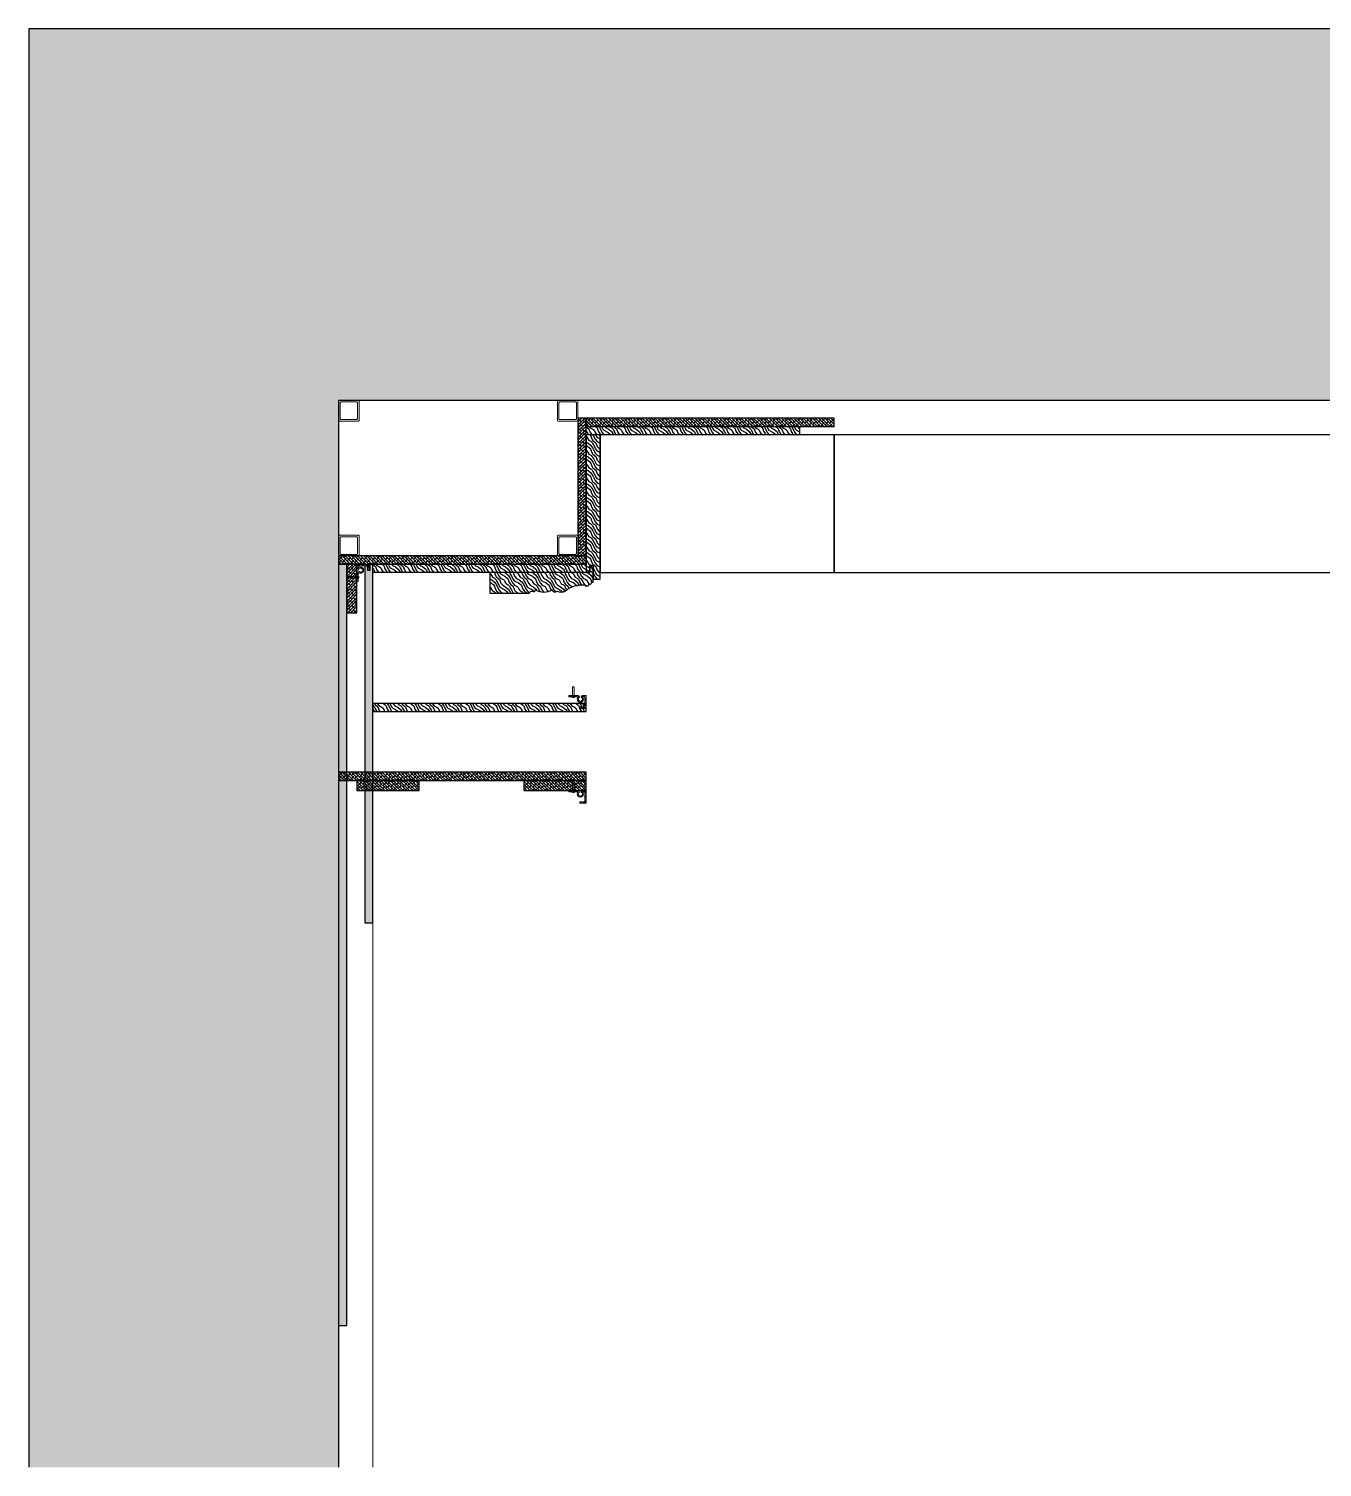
# Model space of a CAD drawing. Header units: millimetres. Extents: x 6321 to 120763, y -355 to 15211.
# Drawn here: x 68972 to 70852, y 11102 to 13192 of the extents above; entities that cross this region are included whole.
import ezdxf

# ---------------------------------------------------------------- set-up
doc = ezdxf.new("R2010")
doc.units = ezdxf.units.MM
for name, color, linetype, lineweight in [('_ACM-A-DETL-PATT', 8, 'Continuous', 0), ('_ACM-A-DETL-THIN', 2, 'Continuous', 9), ('I-PL-WALL-FHINISH', 73, 'Continuous', 13)]:
    doc.layers.add(name, color=color, linetype=linetype, lineweight=lineweight)
for name, color, linetype in [('I-DETL-LW01', 1, 'Continuous'), ('I-DETL-LW02', 2, 'Continuous'), ('I-DETL-LW251', 251, 'Continuous'), ('I-PL-IDS-MILL', 40, 'Continuous'), ('PE-尺寸标注', 44, 'Continuous'), ('WALL TYPE$0$HATCH', 8, 'Continuous'), ('WALL TYPE$0$I-SECT-LW03', 3, 'Continuous')]:
    doc.layers.add(name, color=color, linetype=linetype)
pattern_1 = [(333.43495, (0.867, -17.933), (-1e-09, -20), [4.6213684, -17.7393114]), (310.601295, (18.16, -4.776), (2e-08, -20), [4.158067, -88.037378]), (310.601295, (38.16, -14.776), (2e-08, -20), [4.158067, -88.037378]), (310.601295, (58.16, -24.776), (-1e-08, -20), [4.158067, -88.037378]), (333.43495, (-1.928, -7.786), (-1e-09, -20), [4.237008, -18.123672]), (320.19443, (1.861, -9.68), (8e-10, -20), [2.24049, -75.862006]), (320.19443, (21.861, -19.68), (8e-10, -20), [2.24049, -75.862006]), (320.19443, (41.861, -29.68), (8e-10, -20), [2.24049, -75.862006]), (291.80141, (3.5825, -11.115), (-3e-08, -20), [2.868712, -50.982936]), (303.690068, (4.648, -13.779), (-1e-08, -20), [2.521813, -33.5337]), (333.43495, (6.047, -15.877), (-8e-09, -20), [3.3552885, -19.005391]), (315, (9.048, -17.377), (-8e-15, -20), [2.717818, -53.850724]), (315, (29.048, -27.377), (-8e-15, -20), [2.717818, -53.850724]), (291.80141, (10.97, -19.299), (-3e-08, -20), [2.19237, -51.659278]), (333.43495, (-2.39, -1.305), (-8e-09, -20), [7.1896, -15.17108]), (320.19443, (4.04, -4.52), (8e-10, -20), [4.573562, -73.528935]), (320.19443, (24.04, -14.52), (8e-10, -20), [4.573562, -73.528935]), (320.19443, (44.04, -24.52), (8e-10, -20), [4.573562, -73.528935]), (303.690068, (7.554, -7.448), (-1e-08, -20), [2.2405595, -33.8149534]), (285.945396, (8.7964, -9.312), (-1.45e-06, -20), [3.5624845, -69.2386145]), (303.690068, (9.775, -12.738), (-1e-08, -20), [4.0929665, -31.962546]), (320.19443, (12.045, -16.143), (8e-10, -20), [5.197338, -72.905159]), (320.19443, (32.045, -26.143), (8e-10, -20), [5.197338, -72.905159]), (320.19443, (52.045, -36.143), (-3e-09, -20), [5.197338, -72.905159]), (291.80141, (16.038, -19.4704), (-3e-08, -20), [5.7145015, -48.137147]), (320.19443, (5, -2e-15), (8e-10, -20), [5.214067, -72.88843]), (320.19443, (25, -10), (8e-10, -20), [5.214067, -72.88843]), (320.19443, (45, -20), (8e-10, -20), [5.214067, -72.88843]), (303.690068, (9.006, -3.338), (-1e-08, -20), [4.838075, -31.217438]), (296.565051, (11.689, -7.3635), (1e-09, -20), [7.98596, -81.456759]), (296.565051, (31.689, -17.3635), (1e-09, -20), [7.98596, -81.456759]), (310.601295, (15.261, -14.506), (2e-08, -20), [4.319301, -87.876143]), (310.601295, (35.261, -24.506), (2e-08, -20), [4.319301, -87.876143]), (310.601295, (55.261, -34.506), (2e-08, -20), [4.319301, -87.876143]), (303.690068, (11.784, -1.335), (-1e-08, -20), [2.7357916, -33.319722]), (296.565051, (13.301, -3.611), (8e-09, -20), [7.158076, -82.284643]), (296.565051, (33.301, -13.611), (-8e-08, -20), [7.158076, -82.284643]), (310.601295, (16.503, -10.013), (2e-08, -20), [1.700823, -90.494622]), (310.601295, (36.503, -20.013), (2e-08, -20), [1.700823, -90.494622]), (310.601295, (56.503, -30.013), (2e-08, -20), [1.700823, -90.494622])]

# ---------------------------------------------------------------- blocks, each defined once
blk = doc.blocks.new('海龙_1215173755')
at = {"layer": 'WALL TYPE$0$HATCH', "ltscale": 2}
h = blk.add_hatch(dxfattribs=at)
h.set_pattern_fill('ANSI32', color=256, scale=0.5)
h.set_pattern_definition([(45, (-39299.698, -12402.6693), (-3.36759605, 3.36759605), []), (45, (-39297.453, -12402.6693), (-3.36759605, 3.36759605), [])])
edge = h.paths.add_edge_path()
edge.add_line((2.3, -7.2), (2.3, 11.3))
edge.add_line((2.3, 11.3), (-2.8, 11.3))
edge.add_arc((-2.8, 9.3), 2, 90, 201.2139)
edge.add_arc((-6, 5.9), 2.97, -243.0808, 63.0808, ccw=False)
edge.add_arc((-9.2, 9.3), 2, 338.7861, 450)
edge.add_line((-9.2, 11.3), (-22.7, 11.3))
edge.add_line((-22.7, 11.3), (-22.7, 9.3))
edge.add_line((-22.7, 9.3), (-9.2, 9.3))
edge.add_arc((-6, 6.1), 4.51, 135.3033, 404.6967)
edge.add_line((-2.8, 9.3), (0.3, 9.3))
edge.add_line((0.3, 9.3), (0.3, -3.5))
edge.add_line((0.3, -3.5), (0.3, -5.1))
edge.add_line((0.3, -5.1), (-6.5, -5.1))
edge.add_line((-6.5, -5.1), (-6.5, -7.2))
edge.add_line((-6.5, -7.2), (2.3, -7.2))
at = {"color": 1, "linetype": 'Continuous', "lineweight": 15, "elevation": 7.8}
blk.add_lwpolyline([(-17.3, 24.1), (-17.3, 8.5), (-15.2, 8.5), (-15.2, 24.1)], close=True, dxfattribs=at)
at = {"color": 1, "linetype": 'Continuous', "lineweight": 15}
blk.add_lwpolyline([(2.3, -7.2), (2.3, 11.3), (-2.8, 11.3, 0.527318), (-4.6, 8.5, -4.178276), (-7.3, 8.5, 0.527318), (-9.2, 11.3), (-22.7, 11.3), (-22.7, 9.3), (-9.2, 9.3, 2.396256), (-2.8, 9.3), (0.3, 9.3), (0.3, -3.5), (0.3, -5.1), (-6.5, -5.1), (-6.5, -7.2)], format="xyb", close=True, dxfattribs=at)
blk = doc.blocks.new('A$C4abdce61')
at = {"layer": '_ACM-A-DETL-PATT'}
for points in [[(1.5, 0), (28.5, 0, 0.4142136), (30, 1.5), (30, 28.5, 0.4142136), (28.5, 30), (1.5, 30, 0.4142136), (0, 28.5), (0, 1.5, 0.4142136)], [(3.75, 2.25), (26.25, 2.25, 0.4142136), (27.75, 3.75), (27.75, 26.25, 0.4142136), (26.25, 27.75), (3.75, 27.75, 0.4142136), (2.25, 26.25), (2.25, 3.75, 0.4142136)]]:
    blk.add_lwpolyline(points, format="xyb", close=True, dxfattribs=at)

msp = doc.modelspace()

# ---------------------------------------------------------------- hatches: boundary and pattern name
h = msp.add_hatch()
h.set_pattern_fill('0-钢筋混凝土001-DOM', color=250, scale=15, pattern_type=2)
h.set_pattern_definition([(45, (68722.29, 13791.974), (-53.033, 53.033), []), (50, (68722.29, 13791.97), (107.589, -9.4128), [11.25, -123.75]), (355, (68722.29, 13791.97), (-20.8127, 112.8288), [9, -99]), (100.4514, (68731.26, 13791.19), (86.7764, 103.416), [9.561, -105.1713]), (46.1842, (68722.29, 13821.97), (160.0862, -24.828), [16.875, -185.625]), (96.6356, (68735.63, 13819.9), (140.1994, 146.1177), [14.3415, -157.757]), (351.1842, (68722.3, 13821.97), (140.1993, 146.118), [13.5, -148.5]), (21, (68737.29, 13814.47), (89.536, -60.3928), [11.25, -123.75]), (326, (68737.29, 13814.47), (36.4973, 108.7725), [9, -99]), (71.4514, (68744.75, 13809.44), (126.0334, 48.3796), [9.561, -105.1713]), (37.5, (68722.293, 13791.974), (1.82398, 49.93408), [0.75, -97.8, 0.75, -100.5, 0.75, -99.375]), (7.5, (68722.29, 13791.974), (39.46043, 59.16176), [0.75, -57.3, 0.75, -95.55, 0.75, -37.875]), (327.5, (68688.843, 13791.974), (80.07337, -3.38323), [0.75, -37.5, 0.75, -117, 0.75, -155.25]), (317.5, (68673.84, 13791.974), (87.4779, 15.01575), [0.75, -48.75, 0.75, -77.7, 0.75, -110.25])])
h.paths.add_polyline_path([(73902.3, 13192), (68972.3, 13192), (68972.3, 11102), (69422.3, 11102), (69422.3, 12652), (73902.3, 12652)])
at = {"layer": 'I-DETL-LW251'}
h = msp.add_hatch(dxfattribs=at)
h.set_pattern_fill('ANSI38', color=250, angle=-180)
h.set_pattern_definition([(225, (106044.1378, 23673.3607), (2.24506403, -2.24506403), []), (315, (106044.1378, 23673.3607), (6.7351921, -2.24506403), [7.9375, -4.7625])])
h.paths.add_polyline_path([(69782.3, 12626), (69770.3, 12626), (69770.3, 12426), (69782.3, 12426)])
h = msp.add_hatch(dxfattribs=at)
h.set_pattern_fill('ANSI38', color=250, angle=-90)
h.set_pattern_definition([(315, (58894.9062, 48887.82), (2.24506403, 2.24506403), []), (45, (58894.9062, 48887.82), (2.24506403, 6.7351921), [7.9375, -4.7625])])
h.paths.add_polyline_path([(69782.3, 12626), (69782.3, 12614), (70142.3, 12614), (70142.3, 12626)])
h = msp.add_hatch(dxfattribs=at)
h.set_pattern_fill('ANSI38', color=250, angle=-90)
h.set_pattern_definition([(315, (58534.907, 48687.82), (2.24506403, 2.24506403), []), (45, (58534.907, 48687.82), (2.24506403, 6.7351921), [7.9375, -4.7625])])
h.paths.add_polyline_path([(69422.3, 12426), (69422.3, 12414), (69782.3, 12414), (69782.3, 12426)])
h = msp.add_hatch(dxfattribs=at)
h.set_pattern_fill('ANSI38', color=250)
h.set_pattern_definition([(45, (33160.4467, 1186.5884), (-2.24506403, 2.24506403), []), (135, (33160.4467, 1186.5884), (-6.7351921, 2.24506403), [7.9375, -4.7625])])
h.paths.add_polyline_path([(69422.3, 11308.1), (69434.3, 11308.1), (69434.3, 12414), (69422.3, 12414)])
h = msp.add_hatch(dxfattribs=at)
h.set_pattern_fill('ANSI38', color=250)
h.set_pattern_definition([(45, (70151.2338, 12946.711), (-2.245064, 2.245064), []), (135, (70151.2338, 12946.711), (-6.735192, 2.245064), [7.9375, -4.7625])])
h.paths.add_polyline_path([(69449.1, 12414), (69434.3, 12414), (69434.3, 12343.3), (69449.1, 12343.3)])
h = msp.add_hatch(dxfattribs=at)
h.set_pattern_fill('ANSI38', color=250, angle=-90)
h.set_pattern_definition([(315, (58534.907, 48373.755), (2.24506403, 2.24506403), []), (45, (58534.907, 48373.755), (2.24506403, 6.7351921), [7.9375, -4.7625])])
h.paths.add_polyline_path([(69422.3, 12111.9), (69422.3, 12099.9), (69782.3, 12099.9), (69782.3, 12111.9)])
h = msp.add_hatch(dxfattribs=at)
h.set_pattern_fill('ANSI38', color=250, angle=-90)
h.set_pattern_definition([(315, (70052.4543, 11382.9678), (2.245064, 2.245064), []), (45, (70052.4543, 11382.9678), (2.245064, 6.735192), [7.9375, -4.7625])])
h.paths.add_polyline_path([(69449.1, 12099.9), (69449.1, 12085.1), (69539.7, 12085.1), (69539.7, 12099.9)])
h = msp.add_hatch(dxfattribs=at)
h.set_pattern_fill('ANSI38', color=250, angle=-90)
h.set_pattern_definition([(315, (70295.0295, 11382.9678), (2.245064, 2.245064), []), (45, (70295.0295, 11382.9678), (2.245064, 6.735192), [7.9375, -4.7625])])
h.paths.add_polyline_path([(69691.7, 12099.9), (69691.7, 12085.1), (69782.3, 12085.1), (69782.3, 12099.9)])
at = {"layer": 'PE-尺寸标注'}
h = msp.add_hatch(dxfattribs=at)
h.set_pattern_fill('木纹面1', color=250, scale=5, angle=-90, style=0, pattern_type=2)
h.set_pattern_definition([(333.43495, (310.866, 182.067), (-1e-09, -20), [4.6213684, -17.7393114]), (310.601295, (328.16, 195.224), (2e-08, -20), [4.158067, -88.037378]), (310.601295, (348.16, 185.224), (2e-08, -20), [4.158067, -88.037378]), (310.601295, (368.16, 175.224), (-1e-08, -20), [4.158067, -88.037378]), (333.43495, (308.07, 192.214), (-1e-09, -20), [4.237008, -18.123672]), (320.19443, (311.86, 190.32), (8e-10, -20), [2.24049, -75.862006]), (320.19443, (331.86, 180.32), (8e-10, -20), [2.24049, -75.862006]), (320.19443, (351.86, 170.32), (8e-10, -20), [2.24049, -75.862006]), (291.80141, (313.582, 188.885), (-3e-08, -20), [2.868712, -50.982936]), (303.690068, (314.647, 186.221), (-1e-08, -20), [2.521813, -33.5337]), (333.43495, (316.046, 184.123), (-8e-09, -20), [3.3552885, -19.005391]), (315, (319.047, 182.623), (-8e-15, -20), [2.717818, -53.850724]), (315, (339.047, 172.623), (-8e-15, -20), [2.717818, -53.850724]), (291.80141, (320.969, 180.701), (-3e-08, -20), [2.19237, -51.659278]), (333.43495, (307.609, 198.695), (-8e-09, -20), [7.1896, -15.17108]), (320.19443, (314.04, 195.48), (8e-10, -20), [4.573562, -73.528935]), (320.19443, (334.04, 185.48), (8e-10, -20), [4.573562, -73.528935]), (320.19443, (354.04, 175.48), (8e-10, -20), [4.573562, -73.528935]), (303.690068, (317.553, 192.552), (-1e-08, -20), [2.2405595, -33.8149534]), (285.945396, (318.7956, 190.688), (-1.45e-06, -20), [3.5624845, -69.2386145]), (303.690068, (319.774, 187.262), (-1e-08, -20), [4.0929665, -31.962546]), (320.19443, (322.045, 183.857), (8e-10, -20), [5.197338, -72.905159]), (320.19443, (342.045, 173.857), (8e-10, -20), [5.197338, -72.905159]), (320.19443, (362.045, 163.857), (-3e-09, -20), [5.197338, -72.905159]), (291.80141, (326.0374, 180.5296), (-3e-08, -20), [5.7145015, -48.137147]), (320.19443, (314.999, 200), (8e-10, -20), [5.214067, -72.88843]), (320.19443, (334.999, 190), (8e-10, -20), [5.214067, -72.88843]), (320.19443, (354.999, 180), (8e-10, -20), [5.214067, -72.88843]), (303.690068, (319.005, 196.662), (-1e-08, -20), [4.838075, -31.217438]), (296.565051, (321.6885, 192.6365), (1e-09, -20), [7.98596, -81.456759]), (296.565051, (341.6885, 182.6365), (1e-09, -20), [7.98596, -81.456759]), (310.601295, (325.26, 185.494), (2e-08, -20), [4.319301, -87.876143]), (310.601295, (345.26, 175.494), (2e-08, -20), [4.319301, -87.876143]), (310.601295, (365.26, 165.494), (2e-08, -20), [4.319301, -87.876143]), (303.690068, (321.783, 198.665), (-1e-08, -20), [2.7357916, -33.319722]), (296.565051, (323.301, 196.389), (8e-09, -20), [7.158076, -82.284643]), (296.565051, (343.301, 186.389), (-8e-08, -20), [7.158076, -82.284643]), (310.601295, (326.502, 189.987), (2e-08, -20), [1.700823, -90.494622]), (310.601295, (346.502, 179.987), (2e-08, -20), [1.700823, -90.494622]), (310.601295, (366.502, 169.987), (2e-08, -20), [1.700823, -90.494622])])
h.paths.add_polyline_path([(70092.3, 12602), (69782.4, 12602), (69782.4, 12614), (70092.3, 12614)])
h = msp.add_hatch(dxfattribs=at)
h.set_pattern_fill('木纹面1', color=250, scale=5, angle=-90, style=0, pattern_type=2)
h.set_pattern_definition(pattern_1)
edge = h.paths.add_edge_path()
edge.add_line((69802.3, 12602), (69782.3, 12602))
edge.add_line((69782.3, 12602), (69782.3, 12402))
edge.add_line((69782.3, 12402), (69787.3, 12402))
edge.add_line((69787.3, 12402), (69787.3, 12412))
edge.add_line((69787.3, 12412), (69792.3, 12412))
edge.add_line((69792.3, 12412), (69792.3, 12392.1))
edge.add_line((69792.3, 12392.1), (69802.3, 12392.1))
edge.add_line((69802.3, 12392.1), (69802.3, 12602))
h = msp.add_hatch(dxfattribs=at)
h.set_pattern_fill('木纹面1', color=250, scale=5, style=0, pattern_type=2)
h.set_pattern_definition([(63.43495, (33383.998, 1495.972), (20, -1e-09), [4.621368, -17.739311]), (40.601295, (33370.841, 1513.265), (20, 2e-08), [4.158067, -88.037378]), (40.601295, (33380.841, 1533.265), (20, 2e-08), [4.158067, -88.037378]), (40.601295, (33390.841, 1553.265), (20, -1e-08), [4.158067, -88.037378]), (63.43495, (33373.85, 1493.177), (20, -1e-09), [4.237008, -18.123672]), (50.19443, (33375.745, 1496.966), (20, 8e-10), [2.24049, -75.862006]), (50.19443, (33385.745, 1516.966), (20, 8e-10), [2.24049, -75.862006]), (50.19443, (33395.745, 1536.966), (20, 8e-10), [2.24049, -75.862006]), (21.80141, (33377.1795, 1498.6875), (20, -3e-08), [2.868712, -50.982936]), (33.690068, (33379.843, 1499.753), (20, -1e-08), [2.521813, -33.5337]), (63.43495, (33381.941, 1501.152), (20, -8e-09), [3.355288, -19.005391]), (45, (33383.442, 1504.153), (20, -5e-15), [2.717818, -53.850724]), (45, (33393.442, 1524.153), (20, -5e-15), [2.717818, -53.850724]), (21.80141, (33385.364, 1506.075), (20, -3e-08), [2.19237, -51.659278]), (63.43495, (33367.37, 1492.714), (20, -8e-09), [7.1896, -15.17108]), (50.19443, (33370.585, 1499.145), (20, 8e-10), [4.573562, -73.528935]), (50.19443, (33380.585, 1519.145), (20, 8e-10), [4.573562, -73.528935]), (50.19443, (33390.585, 1539.145), (20, 8e-10), [4.573562, -73.528935]), (33.690068, (33373.512, 1502.659), (20, -1e-08), [2.24056, -33.814953]), (15.945396, (33375.377, 1503.9014), (20, -1.45e-06), [3.562485, -69.238614]), (33.690068, (33378.802, 1504.88), (20, -1e-08), [4.092966, -31.962546]), (50.19443, (33382.208, 1507.15), (20, 8e-10), [5.197338, -72.90516]), (50.19443, (33392.208, 1527.15), (20, 8e-10), [5.197338, -72.90516]), (50.19443, (33402.208, 1547.15), (20, -3e-09), [5.197338, -72.90516]), (21.80141, (33385.535, 1511.143), (20, -3e-08), [5.714501, -48.137147]), (50.19443, (33366.065, 1500.105), (20, 8e-10), [5.214067, -72.88843]), (50.19443, (33376.065, 1520.105), (20, 8e-10), [5.214067, -72.88843]), (50.19443, (33386.065, 1540.105), (20, 8e-10), [5.214067, -72.88843]), (33.690068, (33369.403, 1504.11), (20, -1e-08), [4.838075, -31.217438]), (26.56505, (33373.428, 1506.794), (20, 1e-09), [7.98596, -81.45676]), (26.56505, (33383.428, 1526.794), (20, 1e-09), [7.98596, -81.45676]), (40.601295, (33380.571, 1510.366), (20, 2e-08), [4.3193, -87.876143]), (40.601295, (33390.571, 1530.366), (20, 2e-08), [4.3193, -87.876143]), (40.601295, (33400.571, 1550.366), (20, 2e-08), [4.3193, -87.876143]), (33.690068, (33367.399, 1506.889), (20, -1e-08), [2.735792, -33.319722]), (26.56505, (33369.6755, 1508.406), (20, 8e-09), [7.158076, -82.284643]), (26.56505, (33379.6755, 1528.406), (20, -8e-08), [7.158076, -82.284643]), (40.601295, (33376.078, 1511.608), (20, 2e-08), [1.700823, -90.49462]), (40.601295, (33386.078, 1531.608), (20, 2e-08), [1.700823, -90.49462]), (40.601295, (33396.078, 1551.608), (20, 2e-08), [1.700823, -90.49462])])
h.paths.add_polyline_path([(69460.4, 11892.9), (69472.4, 11892.9), (69472.4, 12414), (69467.9, 12414), (69467.9, 12404.8), (69465.1, 12404.8), (69465.1, 12411.4), (69460.4, 12411.4)])
h = msp.add_hatch(dxfattribs=at)
h.set_pattern_fill('木纹面1', color=250, scale=5, angle=-90, style=0, pattern_type=2)
h.set_pattern_definition(pattern_1)
h.paths.add_polyline_path([(69782.3, 12402), (69472.4, 12402), (69472.4, 12414), (69782.3, 12414)])
h = msp.add_hatch(dxfattribs=at)
h.set_pattern_fill('木纹面1', color=250, scale=5, angle=-90, style=0, pattern_type=2)
h.set_pattern_definition([(333.43495, (30340.878, -16.687), (-1e-09, -20), [4.621368, -17.739311]), (310.601295, (30358.172, -3.53), (2e-08, -20), [4.158067, -88.037378]), (310.601295, (30378.172, -13.53), (2e-08, -20), [4.158067, -88.037378]), (310.601295, (30398.172, -23.53), (-1e-08, -20), [4.158067, -88.037378]), (333.43495, (30338.083, -6.54), (-1e-09, -20), [4.237008, -18.123672]), (320.19443, (30341.873, -8.434), (8e-10, -20), [2.24049, -75.862006]), (320.19443, (30361.873, -18.434), (8e-10, -20), [2.24049, -75.862006]), (320.19443, (30381.873, -28.434), (8e-10, -20), [2.24049, -75.862006]), (291.80141, (30343.594, -9.869), (-3e-08, -20), [2.868712, -50.982936]), (303.690068, (30344.659, -12.532), (-1e-08, -20), [2.521813, -33.5337]), (333.43495, (30346.058, -14.63), (-8e-09, -20), [3.3552885, -19.005391]), (315, (30349.059, -16.131), (-8e-15, -20), [2.717818, -53.850724]), (315, (30369.059, -26.131), (-8e-15, -20), [2.717818, -53.850724]), (291.80141, (30350.981, -18.053), (-3e-08, -20), [2.19237, -51.659278]), (333.43495, (30337.62, -0.059), (-8e-09, -20), [7.1896, -15.17108]), (320.19443, (30344.051, -3.274), (8e-10, -20), [4.573562, -73.528935]), (320.19443, (30364.051, -13.274), (8e-10, -20), [4.573562, -73.528935]), (320.19443, (30384.051, -23.274), (8e-10, -20), [4.573562, -73.528935]), (303.690068, (30347.565, -6.202), (-1e-08, -20), [2.2405595, -33.814953]), (285.945396, (30348.8077, -8.066), (-1.45e-06, -20), [3.5624845, -69.238614]), (303.690068, (30349.786, -11.491), (-1e-08, -20), [4.0929665, -31.962546]), (320.19443, (30352.057, -14.897), (8e-10, -20), [5.197338, -72.90516]), (320.19443, (30372.057, -24.897), (8e-10, -20), [5.197338, -72.90516]), (320.19443, (30392.057, -34.897), (-3e-09, -20), [5.197338, -72.90516]), (291.80141, (30356.0495, -18.224), (-3e-08, -20), [5.7145015, -48.137147]), (320.19443, (30345.011, 1.246), (8e-10, -20), [5.214067, -72.88843]), (320.19443, (30365.011, -8.754), (8e-10, -20), [5.214067, -72.88843]), (320.19443, (30385.011, -18.754), (8e-10, -20), [5.214067, -72.88843]), (303.690068, (30349.017, -2.092), (-1e-08, -20), [4.838075, -31.217438]), (296.56505, (30351.7005, -6.117), (1e-09, -20), [7.98596, -81.456759]), (296.56505, (30371.7005, -16.117), (1e-09, -20), [7.98596, -81.456759]), (310.601295, (30355.272, -13.26), (2e-08, -20), [4.3193, -87.876143]), (310.601295, (30375.272, -23.26), (2e-08, -20), [4.3193, -87.876143]), (310.601295, (30395.272, -33.26), (2e-08, -20), [4.3193, -87.876143]), (303.690068, (30351.795, -0.089), (-1e-08, -20), [2.735792, -33.319722]), (296.56505, (30353.313, -2.365), (8e-09, -20), [7.158076, -82.284643]), (296.56505, (30373.313, -12.365), (-8e-08, -20), [7.158076, -82.284643]), (310.601295, (30356.514, -8.767), (2e-08, -20), [1.700823, -90.494622]), (310.601295, (30376.514, -18.767), (2e-08, -20), [1.700823, -90.494622]), (310.601295, (30396.514, -28.767), (2e-08, -20), [1.700823, -90.494622])])
edge = h.paths.add_edge_path()
edge.add_line((69787.3, 12402), (69642.3, 12402))
edge.add_line((69642.3, 12402), (69642.3, 12372))
edge.add_line((69642.3, 12372), (69699.3, 12372))
edge.add_arc((69703.4, 12370.8), 4.26, 80.8861, 163.7626, ccw=False)
edge.add_arc((69706, 12377.2), 2.88, 228.9864, 356.76)
edge.add_arc((69720.8, 12396.2), 22.6, 238.2028, 301.7947)
edge.add_arc((69736.7, 12377.7), 4.1, 189.3845, 319.2343)
edge.add_arc((69745.6, 12385.2), 11.8, 240.5974, 303.6714)
edge.add_arc((69777.4, 12343.1), 41, 85.8404, 128.0152, ccw=False)
edge.add_arc((69783.3, 12385.1), 3.08, 200.575, 358.5813)
edge.add_line((69786.3, 12385), (69788.7, 12385))
edge.add_arc((69793.2, 12383.4), 4.77, 100.7646, 159.5436, ccw=False)
edge.add_line((69792.3, 12388.1), (69792.3, 12412))
edge.add_line((69792.3, 12412), (69787.3, 12412))
edge.add_line((69787.3, 12412), (69787.3, 12402))
h = msp.add_hatch(dxfattribs=at)
h.set_pattern_fill('木纹面1', color=250, scale=5, angle=-90, style=0, pattern_type=2)
h.set_pattern_definition([(333.43495, (58864.29, 48288.133), (-1e-09, -20), [4.621368, -17.739311]), (310.601295, (58881.585, 48301.29), (2e-08, -20), [4.158067, -88.037378]), (310.601295, (58901.585, 48291.29), (2e-08, -20), [4.158067, -88.037378]), (310.601295, (58921.585, 48281.29), (-1e-08, -20), [4.158067, -88.037378]), (333.43495, (58861.496, 48298.28), (-1e-09, -20), [4.237008, -18.123672]), (320.19443, (58865.286, 48296.385), (8e-10, -20), [2.24049, -75.862006]), (320.19443, (58885.286, 48286.385), (8e-10, -20), [2.24049, -75.862006]), (320.19443, (58905.286, 48276.385), (8e-10, -20), [2.24049, -75.862006]), (291.80141, (58867.007, 48294.951), (-3e-08, -20), [2.868712, -50.982936]), (303.690068, (58868.072, 48292.287), (-1e-08, -20), [2.521813, -33.5337]), (333.43495, (58869.471, 48290.189), (-8e-09, -20), [3.355288, -19.005391]), (315, (58872.472, 48288.689), (-9e-15, -20), [2.717818, -53.850724]), (315, (58892.472, 48278.689), (-9e-15, -20), [2.717818, -53.850724]), (291.80141, (58874.394, 48286.767), (-3e-08, -20), [2.19237, -51.659278]), (333.43495, (58861.034, 48304.761), (-8e-09, -20), [7.1896, -15.17108]), (320.19443, (58867.464, 48301.546), (8e-10, -20), [4.573562, -73.528935]), (320.19443, (58887.464, 48291.546), (8e-10, -20), [4.573562, -73.528935]), (320.19443, (58907.464, 48281.546), (8e-10, -20), [4.573562, -73.528935]), (303.690068, (58870.978, 48298.618), (-1e-08, -20), [2.24056, -33.814953]), (285.945396, (58872.221, 48296.7536), (-1.45e-06, -20), [3.562485, -69.238614]), (303.690068, (58873.2, 48293.328), (-1e-08, -20), [4.092966, -31.962546]), (320.19443, (58875.47, 48289.923), (8e-10, -20), [5.197338, -72.90516]), (320.19443, (58895.47, 48279.923), (8e-10, -20), [5.197338, -72.90516]), (320.19443, (58915.47, 48269.923), (-3e-09, -20), [5.197338, -72.90516]), (291.80141, (58879.4625, 48286.5954), (-3e-08, -20), [5.714501, -48.137147]), (320.19443, (58868.424, 48306.066), (8e-10, -20), [5.214067, -72.88843]), (320.19443, (58888.424, 48296.066), (8e-10, -20), [5.214067, -72.88843]), (320.19443, (58908.424, 48286.066), (8e-10, -20), [5.214067, -72.88843]), (303.690068, (58872.43, 48302.728), (-1e-08, -20), [4.838075, -31.217438]), (296.56505, (58875.114, 48298.702), (1e-09, -20), [7.98596, -81.45676]), (296.56505, (58895.114, 48288.702), (1e-09, -20), [7.98596, -81.45676]), (310.601295, (58878.685, 48291.56), (2e-08, -20), [4.3193, -87.876143]), (310.601295, (58898.685, 48281.56), (2e-08, -20), [4.3193, -87.876143]), (310.601295, (58918.685, 48271.56), (2e-08, -20), [4.3193, -87.876143]), (303.690068, (58875.208, 48304.731), (-1e-08, -20), [2.735792, -33.319722]), (296.56505, (58876.726, 48302.455), (8e-09, -20), [7.158076, -82.284643]), (296.56505, (58896.726, 48292.455), (-8e-08, -20), [7.158076, -82.284643]), (310.601295, (58879.927, 48296.052), (2e-08, -20), [1.700823, -90.49462]), (310.601295, (58899.927, 48286.052), (2e-08, -20), [1.700823, -90.49462]), (310.601295, (58919.927, 48276.052), (2e-08, -20), [1.700823, -90.49462])])
h.paths.add_polyline_path([(69472.4, 12211.8), (69472.4, 12199.8), (69782.3, 12199.8), (69782.3, 12204.2), (69773.1, 12204.2), (69773.1, 12207), (69779.7, 12207), (69779.7, 12211.8)])

# ---------------------------------------------------------------- linework, layer by layer
at = {"layer": 'I-DETL-LW01'}
for points in [[(69782.3, 12626), (69770.3, 12626), (69770.3, 12426), (69782.3, 12426)], [(69782.3, 12626), (69782.3, 12614), (70142.3, 12614), (70142.3, 12626)], [(69422.3, 12426), (69422.3, 12414), (69782.3, 12414), (69782.3, 12426)], [(69422.3, 11308.1), (69434.3, 11308.1), (69434.3, 12414), (69422.3, 12414)], [(69434.3, 12343.3), (69449.1, 12343.3), (69449.1, 12414), (69434.3, 12414)], [(69422.3, 12111.9), (69422.3, 12099.9), (69782.3, 12099.9), (69782.3, 12111.9)], [(69449.1, 12099.9), (69449.1, 12085.1), (69539.7, 12085.1), (69539.7, 12099.9)], [(69691.7, 12099.9), (69691.7, 12085.1), (69782.3, 12085.1), (69782.3, 12099.9)]]:
    msp.add_lwpolyline(points, close=True, dxfattribs=at)
at = {"layer": 'I-DETL-LW02'}
for points in [[(70092.3, 12602), (69782.4, 12602), (69782.4, 12614), (70092.3, 12614)], [(69460.4, 11892.9), (69472.4, 11892.9), (69472.4, 12414), (69467.9, 12414), (69467.9, 12404.8), (69465.1, 12404.8), (69465.1, 12411.4), (69460.4, 12411.4)], [(69782.3, 12402), (69472.4, 12402), (69472.4, 12414), (69782.3, 12414)], [(69472.4, 12211.8), (69472.4, 12199.8), (69782.3, 12199.8), (69782.3, 12204.2), (69773.1, 12204.2), (69773.1, 12207), (69779.7, 12207), (69779.7, 12211.8)]]:
    msp.add_lwpolyline(points, close=True, dxfattribs=at)
msp.add_lwpolyline([(69802.3, 12602), (69782.3, 12602), (69782.3, 12402), (69787.3, 12402), (69787.3, 12412), (69792.3, 12412), (69792.3, 12392.1), (69802.3, 12392.1), (69802.3, 12602)], dxfattribs=at)
msp.add_lwpolyline([(69787.3, 12402), (69642.3, 12402), (69642.3, 12372), (69699.3, 12372, -0.37825), (69704.1, 12375, 0.623496), (69708.8, 12377, 0.284819), (69732.7, 12377, 0.636149), (69739.8, 12375, 0.282378), (69752.1, 12375.5, -0.186128), (69780.4, 12384, 0.824383), (69786.3, 12385), (69788.7, 12385, -0.262247), (69792.3, 12388.1), (69792.3, 12412), (69787.3, 12412), (69787.3, 12402)], format="xyb", dxfattribs=at)
at = {"layer": 'I-PL-IDS-MILL'}
for points in [[(70142.3, 12402), (70142.3, 12602), (69802.3, 12602), (69802.3, 12402)], [(70142.3, 12602), (70142.3, 12402), (70942.3, 12402), (70942.3, 12602)]]:
    msp.add_lwpolyline(points, close=True, dxfattribs=at)
at = {"layer": 'I-PL-WALL-FHINISH'}
msp.add_lwpolyline([(73852.3, 12602), (69802.3, 12602), (69802.3, 12392.1), (69792.3, 12392.1), (69792.3, 12388.1, 0.262247), (69788.7, 12385), (69786.3, 12385, -0.824383), (69780.4, 12384, 0.186128), (69752.1, 12375.5, -0.282378), (69739.8, 12375, -0.636149), (69732.7, 12377, -0.284819), (69708.8, 12377, -0.623496), (69704.1, 12375, 0.37825), (69699.3, 12372), (69642.3, 12372), (69642.3, 12402), (69472.3, 12402)], format="xyb", dxfattribs=at)
msp.add_lwpolyline([(69472.3, 12402), (69472.3, 11102)], dxfattribs=at)
at = {"layer": 'WALL TYPE$0$I-SECT-LW03'}
for p, q in [((73902.3, 13192), (68972.3, 13192)), ((68972.3, 13192), (68972.3, 11102)), ((69422.3, 12652), (69422.3, 11102)), ((73902.3, 12652), (69422.3, 12652))]:
    msp.add_line(p, q, dxfattribs=at)

# ---------------------------------------------------------------- block references
at = {"rotation": 90.00000000000001}
msp.add_blockref('海龙_1215173755', (69460.4, 12411.4), dxfattribs=at)
for p in [(69779.7, 12211.8), (69779.7, 12073.9)]:
    msp.add_blockref('海龙_1215173755', p)
at = {"layer": '_ACM-A-DETL-THIN', "ltscale": 2}
for p in [(69422.3, 12622), (69740.3, 12622), (69422.3, 12426), (69740.3, 12426)]:
    msp.add_blockref('A$C4abdce61', p, dxfattribs=at)

doc.saveas('drawing.dxf')
